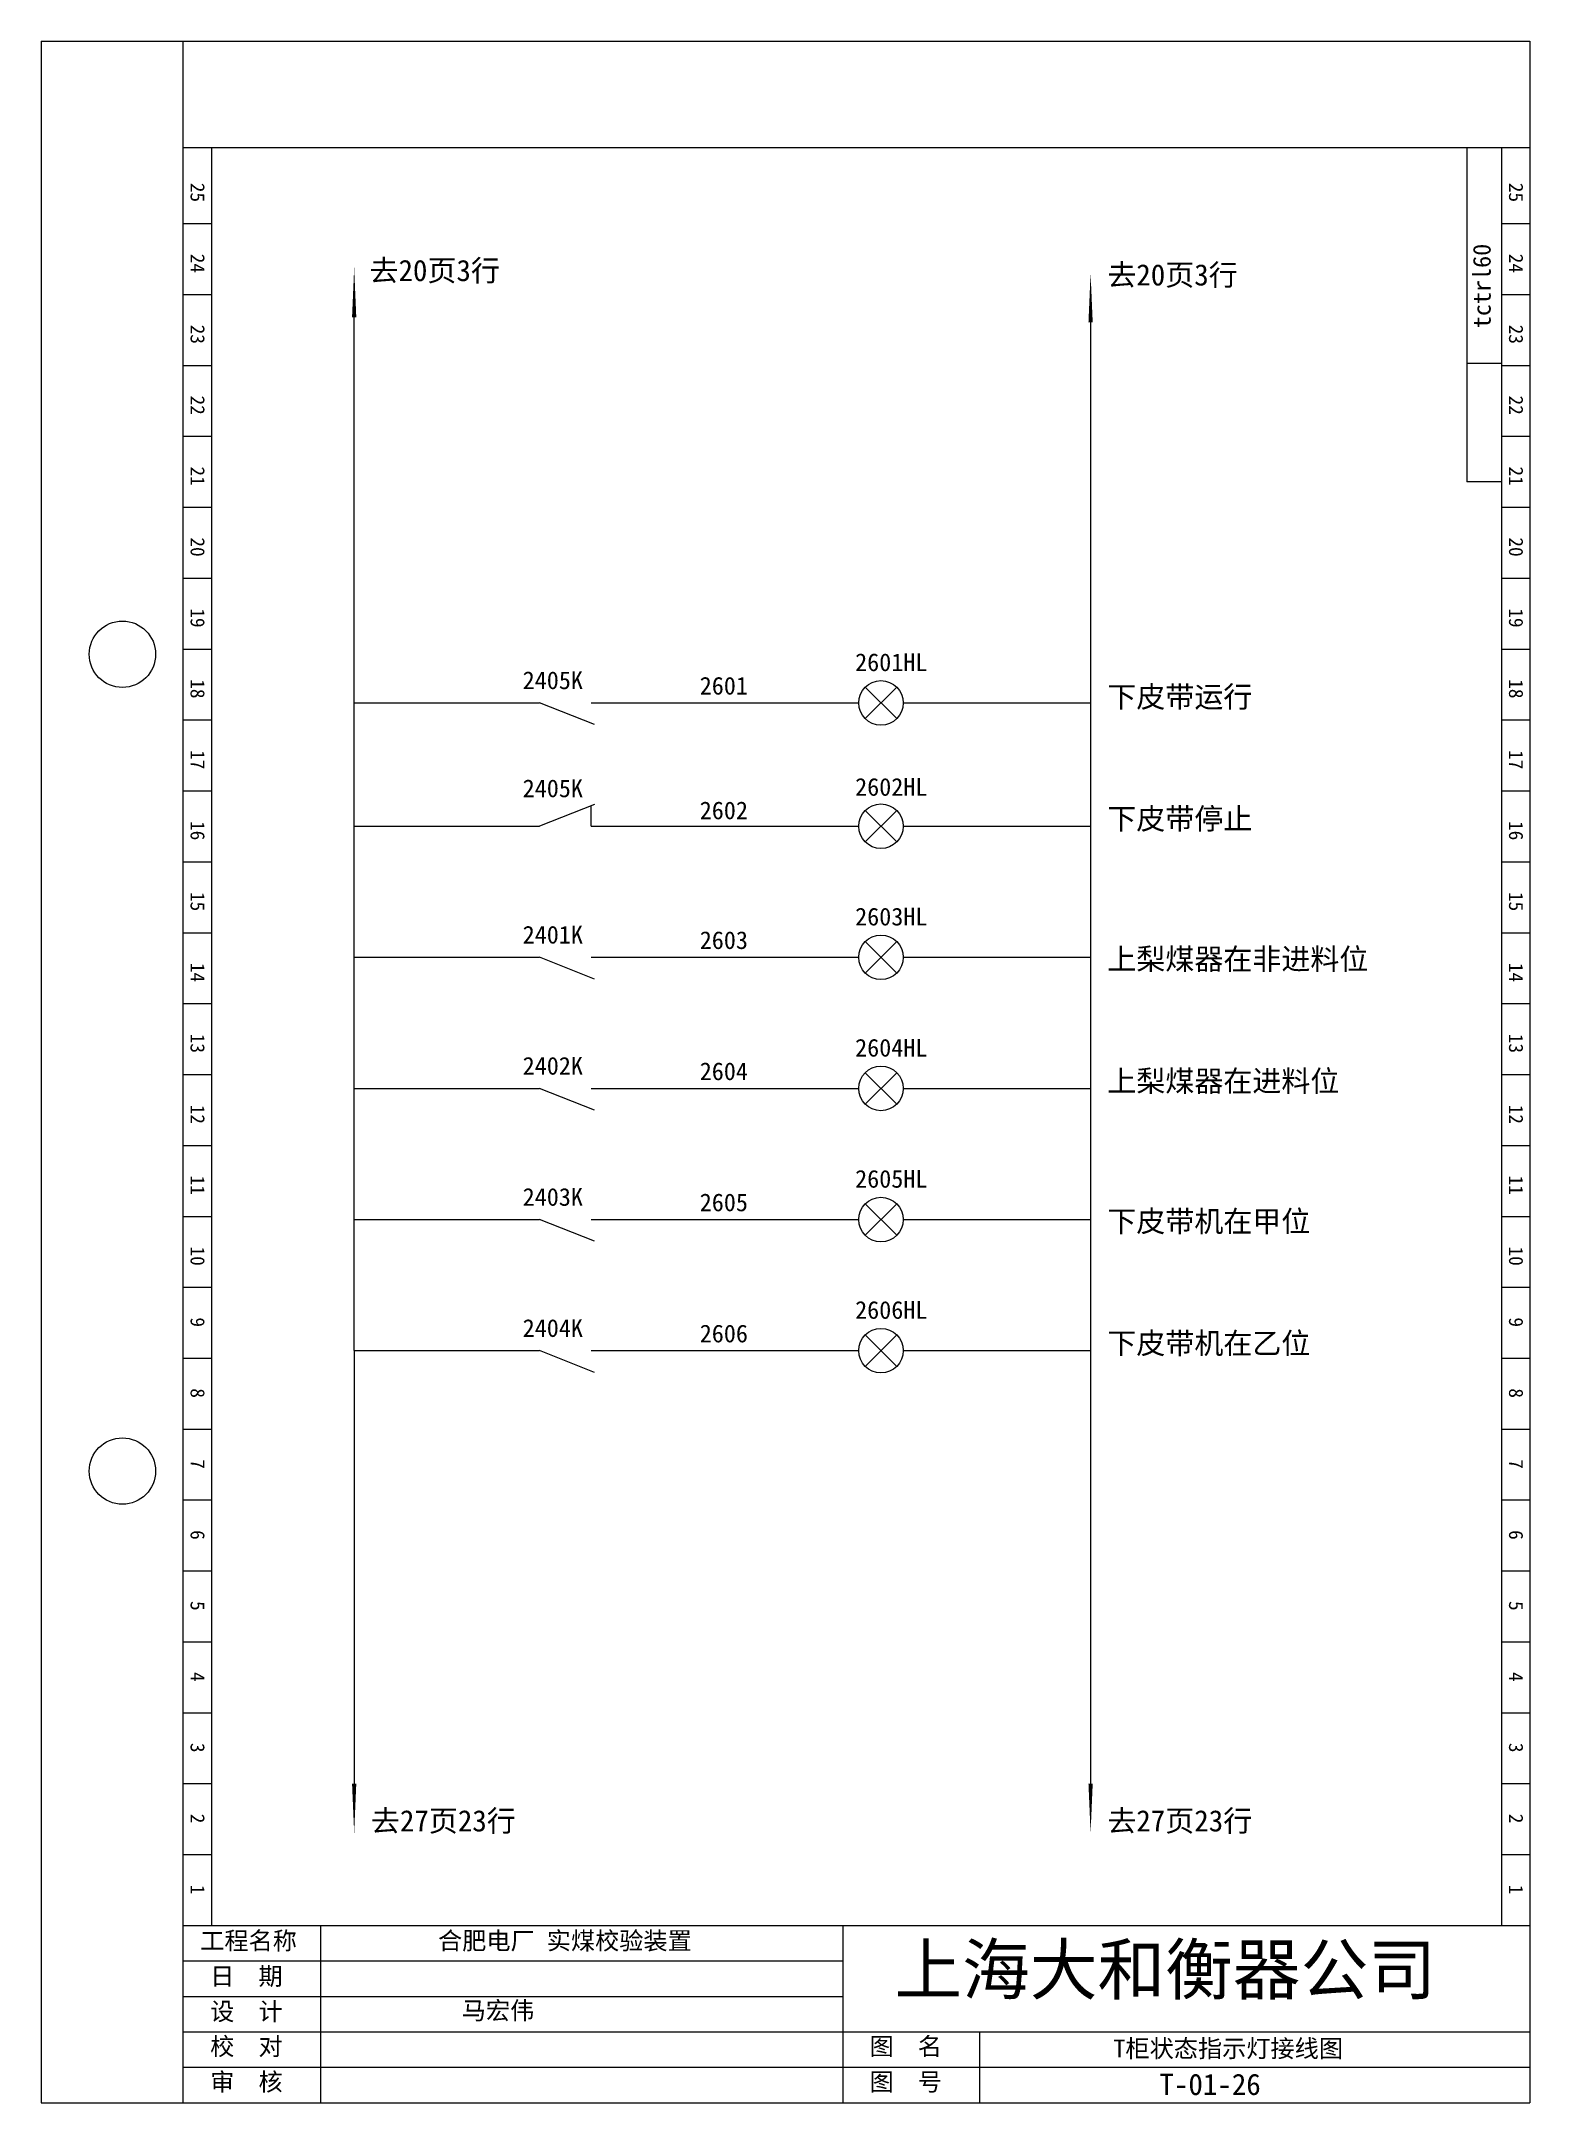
# Model space of a CAD drawing. Extents: x 370 to 580, y -51 to 240.
import ezdxf

# ---------------------------------------------------------------- set-up
doc = ezdxf.new("R2010")
doc.units = 0
doc.header["$LTSCALE"] = 0.5
doc.linetypes.add('DASHED2', pattern=[9.525, 6.35, -3.175])
doc.layers.get('0').update_dxf_attribs({"linetype": 'CONTINUOUS'})

# ---------------------------------------------------------------- blocks, each defined once
blk = doc.blocks.new('A$C330944B9')
at = {"insert": (0.21, 3.58), "char_height": 2.5, "width": 20.5327, "attachment_point": 1}
blk.add_mtext('\\f宋体|b0|i0|c134|p2;马宏伟', dxfattribs=at)
blk = doc.blocks.new('A$C650C4AA6')
at = {"linetype": 'DASHED2', "ltscale": 0.5}
blk.add_blockref('A$C330944B9', (0, 0), dxfattribs=at)

msp = doc.modelspace()

# ---------------------------------------------------------------- linework, layer by layer
for p, q in [((369.82, 239.81), (579.82, 239.81)), ((369.82, 239.81), (369.82, -50.91)), ((389.82, 239.81), (389.82, -50.91)), ((579.82, 239.81), (579.82, -50.91)), ((389.82, 224.81), (579.82, 224.81)), ((393.82, 224.81), (393.82, -25.91)), ((570.94, 224.81), (570.94, 177.67)), ((575.82, 224.81), (575.82, -25.91)), ((579.82, 224.81), (579.82, -25.91)), ((389.82, 214.09), (393.82, 214.09)), ((575.82, 214.09), (579.82, 214.09)), ((389.82, 204.09), (393.82, 204.09)), ((575.82, 204.09), (579.82, 204.09)), ((389.82, 194.09), (393.82, 194.09)), ((575.81, 194.35), (570.94, 194.35)), ((575.82, 194.09), (579.82, 194.09)), ((389.82, 184.09), (393.82, 184.09)), ((575.82, 184.09), (579.82, 184.09)), ((575.81, 177.67), (570.94, 177.67)), ((389.82, 174.09), (393.82, 174.09)), ((575.82, 174.09), (579.82, 174.09)), ((389.82, 164.09), (393.82, 164.09)), ((575.82, 164.09), (579.82, 164.09)), ((389.82, 154.09), (393.82, 154.09)), ((575.82, 154.09), (579.82, 154.09)), ((389.82, 144.09), (393.82, 144.09)), ((575.82, 144.09), (579.82, 144.09)), ((389.82, 134.09), (393.82, 134.09)), ((575.82, 134.09), (579.82, 134.09)), ((389.82, 124.09), (393.82, 124.09)), ((575.82, 124.09), (579.82, 124.09)), ((389.82, 114.09), (393.82, 114.09)), ((575.82, 114.09), (579.82, 114.09)), ((389.82, 104.09), (393.82, 104.09)), ((575.82, 104.09), (579.82, 104.09)), ((389.82, 94.09), (393.82, 94.09)), ((575.82, 94.09), (579.82, 94.09)), ((389.82, 84.09), (393.82, 84.09)), ((575.82, 84.09), (579.82, 84.09)), ((389.82, 74.09), (393.82, 74.09)), ((575.82, 74.09), (579.82, 74.09)), ((389.82, 64.09), (393.82, 64.09)), ((575.82, 64.09), (579.82, 64.09)), ((389.82, 54.09), (393.82, 54.09)), ((575.82, 54.09), (579.82, 54.09)), ((389.82, 44.09), (393.82, 44.09)), ((575.82, 44.09), (579.82, 44.09)), ((389.82, 34.09), (393.82, 34.09)), ((575.82, 34.09), (579.82, 34.09)), ((389.82, 24.09), (393.82, 24.09)), ((575.82, 24.09), (579.82, 24.09)), ((389.82, 14.09), (393.82, 14.09)), ((575.82, 14.09), (579.82, 14.09)), ((389.82, 4.09), (393.82, 4.09)), ((575.82, 4.09), (579.82, 4.09)), ((389.82, -5.91), (393.82, -5.91)), ((575.82, -5.91), (579.82, -5.91)), ((389.82, -15.91), (393.82, -15.91)), ((575.82, -15.91), (579.82, -15.91)), ((389.82, -25.91), (579.82, -25.91)), ((409.2, -25.91), (409.2, -50.91)), ((482.93, -25.91), (482.93, -50.91)), ((389.82, -30.91), (482.93, -30.91)), ((389.82, -35.91), (482.93, -35.91)), ((389.82, -40.91), (579.82, -40.91)), ((502.18, -40.91), (502.18, -50.91)), ((389.82, -45.91), (579.82, -45.91)), ((369.82, -50.91), (579.82, -50.91))]:
    msp.add_line(p, q)
at = {"ltscale": 0.5}
for p, q in [((517.86, 200.15), (517.86, 55.15)), ((490.51, 144.28), (486.07, 148.72)), ((490.51, 148.72), (486.07, 144.28)), ((413.97, 146.5), (440.11, 146.5)), ((447.86, 143.43), (440.11, 146.5)), ((447.39, 146.5), (485.15, 146.5)), ((491.43, 146.5), (517.86, 146.5)), ((447.86, 132.17), (440.11, 129.11)), ((447.39, 129.11), (447.39, 131.99)), ((490.51, 126.89), (486.07, 131.33)), ((490.51, 131.33), (486.07, 126.89)), ((413.97, 129.11), (440.11, 129.11)), ((447.39, 129.11), (485.15, 129.11)), ((491.43, 129.11), (517.86, 129.11)), ((413.97, 110.62), (440.11, 110.62)), ((447.86, 107.56), (440.11, 110.62)), ((447.39, 110.62), (485.15, 110.62)), ((490.51, 112.84), (486.07, 108.4)), ((490.51, 108.4), (486.07, 112.84)), ((491.43, 110.62), (517.86, 110.62)), ((490.51, 89.91), (486.07, 94.35)), ((490.51, 94.35), (486.07, 89.91)), ((413.97, 92.13), (440.11, 92.13)), ((447.86, 89.07), (440.11, 92.13)), ((447.39, 92.13), (485.15, 92.13)), ((491.43, 92.13), (517.86, 92.13)), ((490.51, 71.42), (486.07, 75.86)), ((490.51, 75.86), (486.07, 71.42)), ((413.97, 73.64), (440.11, 73.64)), ((447.86, 70.58), (440.11, 73.64)), ((447.39, 73.64), (485.15, 73.64)), ((491.43, 73.64), (517.86, 73.64)), ((490.51, 57.37), (486.07, 52.93)), ((490.51, 52.93), (486.07, 57.37)), ((413.97, 55.15), (440.11, 55.15)), ((413.97, 55.15), (413.97, -6.74)), ((447.86, 52.09), (440.11, 55.15)), ((447.39, 55.15), (485.15, 55.15)), ((491.43, 55.15), (517.86, 55.15)), ((517.86, 55.15), (517.86, -6.74))]:
    msp.add_line(p, q, dxfattribs=at)
for points in [[(413.97, 200.88, 0.6, 0, 0), (413.97, 207.88, 0, 0, 0)], [(517.86, 200.15, 0.6, 0, 0), (517.86, 207.15, 0, 0, 0)], [(413.97, -5.9, 0.6, 0, 0), (413.97, -12.9, 0, 0, 0)], [(517.86, -5.9, 0.6, 0, 0), (517.86, -12.9, 0, 0, 0)]]:
    msp.add_lwpolyline(points, format="xyseb", dxfattribs=at)
for points in [[(413.97, 55.15), (413.97, 200.88)], [(413.97, 55.15), (413.97, 176.9)]]:
    msp.add_lwpolyline(points)
for centre in [(381.28, 153.36), (381.28, 38.17)]:
    msp.add_circle(centre, 4.68)
for centre in [(488.29, 146.5), (488.29, 129.11), (488.29, 110.62), (488.29, 92.13), (488.29, 73.64), (488.29, 55.15)]:
    msp.add_circle(centre, 3.14, dxfattribs=at)

# ---------------------------------------------------------------- block references
at = {"linetype": 'DASHED2', "ltscale": 0.5}
msp.add_blockref('A$C650C4AA6', (428.94, -40.23), dxfattribs=at)

# ---------------------------------------------------------------- texts
at = {"char_height": 2, "width": 13.8727, "attachment_point": 1, "rotation": 270}
for s, insert in [('25', (392.89, 219.84)), ('25', (578.89, 219.84)), ('24', (392.89, 209.84)), ('24', (578.89, 209.84)), ('23', (392.89, 199.84)), ('23', (578.89, 199.84)), ('22', (392.89, 189.84)), ('22', (578.89, 189.84)), ('21', (392.89, 179.84)), ('21', (578.89, 179.84)), ('20', (392.89, 169.84)), ('20', (578.89, 169.84)), ('19', (392.89, 159.84)), ('19', (578.89, 159.84)), ('18', (392.89, 149.84)), ('18', (578.89, 149.84)), ('17', (392.89, 139.84)), ('17', (578.89, 139.84)), ('16', (392.89, 129.84)), ('16', (578.89, 129.84)), ('15', (392.89, 119.84)), ('15', (578.89, 119.84)), ('14', (392.89, 109.84)), ('14', (578.89, 109.84)), ('13', (392.89, 99.84)), ('13', (578.89, 99.84)), ('12', (392.89, 89.84)), ('12', (578.89, 89.84)), ('11', (392.89, 79.84)), ('11', (578.89, 79.84)), ('10', (392.89, 69.84)), ('10', (578.89, 69.84)), ('9', (392.89, 59.84)), ('9', (578.89, 59.84)), ('8', (392.89, 49.84)), ('8', (578.89, 49.84)), ('7', (392.89, 39.84)), ('7', (578.89, 39.84)), ('6', (392.89, 29.84)), ('6', (578.89, 29.84)), ('5', (392.89, 19.84)), ('5', (578.89, 19.84)), ('4', (392.89, 9.84)), ('4', (578.89, 9.84)), ('3', (392.89, -0.16)), ('3', (578.89, -0.16)), ('2', (392.89, -10.16)), ('2', (578.89, -10.16)), ('1', (392.89, -20.16)), ('1', (578.89, -20.16))]:
    msp.add_mtext(s, dxfattribs=dict(at, insert=insert))
at = {"ltscale": 0.5, "char_height": 3, "width": 51.3886, "attachment_point": 1}
for s, insert in [('\\f宋体|b0|i0|c134|p2;去20页3行', (416.13, 208.98)), ('\\f宋体|b0|i0|c134|p2;去20页3行', (520.22, 208.36)), ('\\f宋体|b0|i0|c134|p2;下皮带运行', (520.22, 148.86)), ('\\f宋体|b0|i0|c134|p2;下皮带停止', (520.22, 131.66)), ('\\f宋体|b0|i0|c134|p2;上梨煤器在非进料位', (520.22, 111.88)), ('\\f宋体|b0|i0|c134|p2;上梨煤器在进料位', (520.22, 94.68)), ('\\f宋体|b0|i0|c134|p2;下皮带机在甲位', (520.22, 74.9)), ('\\f宋体|b0|i0|c134|p2;下皮带机在乙位', (520.22, 57.7)), ('\\f宋体|b0|i0|c134|p2;去27页23行', (416.33, -9.65)), ('\\f宋体|b0|i0|c134|p2;去27页23行', (520.22, -9.65))]:
    msp.add_mtext(s, dxfattribs=dict(at, insert=insert))
at = {"ltscale": 0.5, "insert": (571.8, 199.34), "char_height": 2.5, "width": 19.7563, "attachment_point": 1, "rotation": 90}
msp.add_mtext('tctrl60', dxfattribs=at)
at = {"attachment_point": 1}
for s, insert, char_height, width in [('2601HL', (484.64, 153.48), 2.5, 13.8727), ('2405K', (437.74, 150.94), 2.5, 13.8727), ('2601', (462.72, 150.17), 2.5, 13.8727), ('2405K', (437.74, 135.7), 2.5, 13.8727), ('2602HL', (484.64, 135.9), 2.5, 13.8727), ('2602', (462.72, 132.59), 2.5, 13.8727), ('2603HL', (484.64, 117.61), 2.5, 13.8727), ('2401K', (437.74, 115.06), 2.5, 13.8727), ('2603', (462.72, 114.29), 2.5, 13.8727), ('2604HL', (484.64, 99.12), 2.5, 13.8727), ('2402K', (437.74, 96.57), 2.5, 13.8727), ('2604', (462.72, 95.8), 2.5, 13.8727), ('2605HL', (484.64, 80.63), 2.5, 13.8727), ('2403K', (437.74, 78.08), 2.5, 13.8727), ('2605', (462.72, 77.31), 2.5, 13.8727), ('2606HL', (484.64, 62.14), 2.5, 13.8727), ('2404K', (437.74, 59.59), 2.5, 13.8727), ('2606', (462.72, 58.82), 2.5, 13.8727), ('\\f宋体|b0|i0|c134|p2;工程名称', (392.25, -26.81), 2.5, 20.5327), ('\\f宋体|b0|i0|c134|p2;合肥电厂 实煤校验装置', (425.8, -26.81), 2.5, 44.7874), ('\\f宋体|b0|i0|c134|p2;上海大和衡器公司', (490.19, -28.62), 7, 127.4816), ('\\f宋体|b0|i0|c134|p2;日  期', (393.66, -31.81), 2.5, 20.5327), ('\\f宋体|b0|i0|c134|p2;设  计', (393.66, -36.78), 2.5, 20.5327), ('\\f宋体|b0|i0|c134|p2;校  对', (393.66, -41.71), 2.5, 20.5327), ('\\f宋体|b0|i0|c134|p2;图  名', (486.67, -41.71), 2.5, 20.5327), ('\\f宋体|b0|i0|c134|p2;T柜状态指示灯接线图', (521.08, -42), 2.5, 44.7874), ('\\f宋体|b0|i0|c134|p2;审  核', (393.66, -46.71), 2.5, 20.5327), ('\\f宋体|b0|i0|c134|p2;图  号', (486.67, -46.71), 2.5, 20.5327), ('T-01-26', (527.58, -46.82), 3, 13.8727)]:
    msp.add_mtext(s, dxfattribs=dict(at, insert=insert, char_height=char_height, width=width))

doc.saveas('drawing.dxf')
